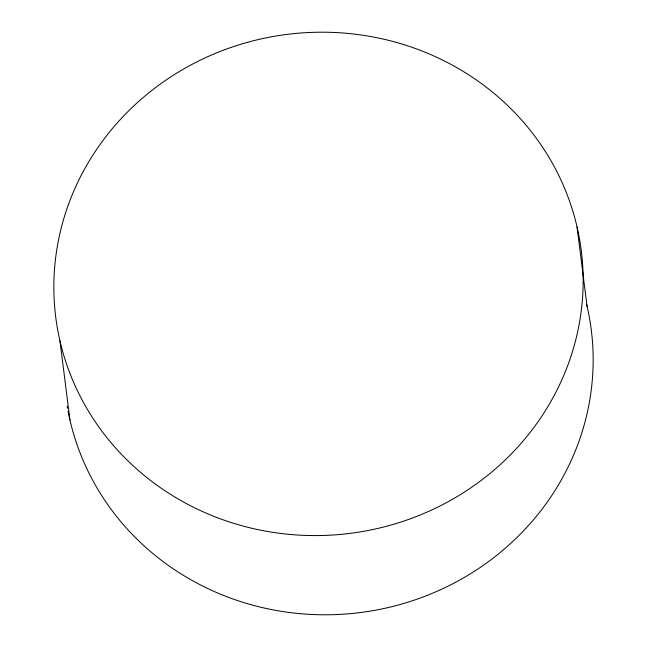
<?xml version="1.0" encoding="UTF-8"?>
<svg xmlns="http://www.w3.org/2000/svg" width="647" height="647" viewBox="0 0 647 647"><rect width="100%" height="100%" fill="white"/><g stroke="black" fill="none" stroke-linecap="round" stroke-linejoin="round"><path stroke-width="0.97" d="M577.043 226.935L587.047 306.152M59.953 340.848L69.957 420.065M586.594 304.227A264.866 251.473 -7.2 0 1 381.423 609.037A264.866 251.473 -7.2 0 1 68.089 411.201M67.539 408.217A264.866 251.473 -7.2 0 1 67.191 406.227M175.669 497.519A264.866 251.473 -7.2 0 0 582.874 292.331A264.866 251.473 -7.2 0 0 196.947 61.829A264.866 251.473 -7.2 0 0 175.669 497.519"/></g></svg>
